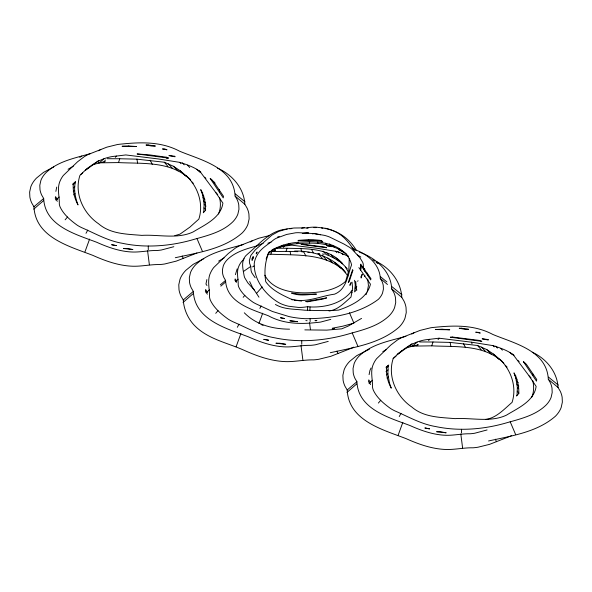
<?xml version="1.0" encoding="UTF-8"?>
<svg xmlns="http://www.w3.org/2000/svg" width="592" height="592" viewBox="0 0 592 592"><rect width="100%" height="100%" fill="white"/><g stroke="black" fill="none" stroke-linecap="round" stroke-linejoin="round"><path stroke-width="0.89" d="M253.161 258.09L253.161 256.536L252.051 260.354L253.161 258.09L251.667 258.963M349.273 258.408L348.836 270.315L345.587 281.429C334.487 291.153 318.681 292.722 304.525 292.862C290.11 292.811 271.928 289.222 264.816 275.221M360.595 270.107L360.839 264.113L361.002 269.175M75.45 181.788L73.253 184.253C72.794 191.438 74.555 198.638 78.018 204.921C75.273 197.639 73.512 189.433 75.45 181.788L72.786 183.986M204.136 204.122L203.826 211.522L203.308 212.75L205.505 210.286C205.964 203.108 204.21 195.908 200.74 189.625L202.568 194.805L204.136 204.122L206.001 206.171M387.864 373.67L388.174 366.27L388.692 365.042L386.495 367.506C386.036 374.684 387.79 381.884 391.26 388.174L389.432 382.987L387.864 373.67L386.517 374.928M517.371 387.375L517.06 394.775L516.55 396.004L518.747 393.539C519.206 386.361 517.445 379.161 513.982 372.871L515.802 378.059L517.371 387.375L518.614 388.744M309.89 310.437L310.06 306.952C325.681 307.588 342.383 303.489 352.21 290.376M310.06 306.952L307.722 306.678L304.103 307.196A35.52 23.613 8.9 0 1 298.316 307.411L288.385 306.197A29.903 19.876 8.9 0 1 280.127 303.393C265.986 295.8 253.605 280.053 254.257 263.366A48.699 32.368 8.9 0 1 256.972 255.374C260.613 248.388 267.791 244.859 273.526 239.967A26.862 17.856 8.9 0 1 276.198 238.28L286.595 234.462L295.697 232.774A24.894 16.546 8.9 0 1 298.768 232.7L314.285 233.611L324.668 235.409A34.306 22.807 8.9 0 1 329.507 236.985L344.122 244.126L349.709 247.449A29.445 19.573 8.9 0 1 352.092 249.343L359.899 257.712L362.689 262.3A22.444 14.918 8.9 0 1 363.259 264.187L363.532 268.139L364.665 271.106M307.455 310.149L307.722 306.678M196.921 253.021L176.372 261.094L164.761 263.973A40.064 23.132 0 0 1 159.862 264.55C150.065 264.335 140.504 266.822 130.699 266.134C117.445 265.297 104.799 260.717 92.774 255.344C69.086 246.242 35.416 237.399 33.944 206.734L31.739 202.982A63.403 36.608 0 0 1 29.859 196.973L29.637 192.067L30.843 186.665A53.384 30.821 0 0 1 36.452 178.111L43.482 172.398L53.746 166.922M173.833 246.709L161.409 249.994A36.053 20.816 0 0 1 157.006 250.512C148.192 250.32 139.579 252.562 130.758 251.94C118.829 251.186 107.448 247.071 96.622 242.232C75.443 234.195 44.896 225.9 43.682 198.483L41.699 195.108A57.061 32.945 0 0 1 40.004 189.699L39.805 185.281L40.885 180.419A48.048 27.743 0 0 1 45.939 172.723C57.964 161.15 74.977 158.123 90.435 153.587M353.713 347.141A54.471 31.45 0 0 1 352.159 347.926L330.861 356.295L318.822 359.277A41.521 23.969 0 0 1 313.745 359.877C303.6 359.655 293.684 362.237 283.524 361.52C269.789 360.646 256.684 355.91 244.215 350.338C227.21 342.687 207.466 339.127 194.087 325.06C187.805 318.341 183.786 309.009 183.254 299.959L180.967 296.074A65.712 37.94 0 0 1 179.021 289.843L178.784 284.759L180.035 279.165A55.33 31.946 0 0 1 185.858 270.292L193.14 264.372L203.774 258.697M328.227 341.384L315.358 344.796A37.37 21.571 0 0 1 310.785 345.336C301.654 345.129 292.729 347.452 283.59 346.816C271.225 346.031 259.429 341.762 248.211 336.752C226.262 328.419 194.598 319.821 193.34 291.412L191.29 287.904A59.141 34.144 0 0 1 189.529 282.31L189.322 277.722L190.446 272.69A49.795 28.749 0 0 1 195.686 264.713C208.584 252.392 226.817 249.276 243.364 244.496M330.78 319.377L320.738 322.033A29.149 16.828 0 0 1 317.171 322.455C300.588 324.349 283.457 324.046 268.361 315.758C251.245 309.261 226.544 302.556 225.567 280.393L223.961 277.663A46.132 26.633 0 0 1 222.592 273.297L222.429 269.723L223.31 265.793A38.843 22.422 0 0 1 227.395 259.57C235.572 251.63 246.997 248.603 257.683 245.702M235.083 196.056C233.722 167.373 201.295 160.225 179.657 151.226C161.468 141.54 141.51 142.05 121.76 144.026A36.053 20.816 0 0 0 117.349 144.552L106.9 147.142L88.4 154.401A47.308 27.313 0 0 0 84.338 156.628L77.508 161.831L63.337 175.461A55.115 31.82 0 0 0 60.547 179.968C56.558 187.62 59.57 196.056 59.318 204.159A39.997 23.088 0 0 0 60.118 207.03C63.758 214.674 70.566 220.394 77.323 225.263A43.149 24.916 0 0 0 81.911 227.757C95.149 233.47 107.825 240.848 122.278 243.282A78.233 45.17 0 0 0 142.013 245.843C158.745 246.686 175.558 244.555 191.667 240.056C206.038 235.875 221.726 232.612 232.819 221.822A48.048 27.743 0 0 0 237.873 214.119L238.961 209.265L238.761 204.839A57.061 32.945 0 0 0 237.066 199.437L235.083 196.056L244.814 204.233L247.019 207.984A63.403 36.608 0 0 1 248.906 213.993L249.128 218.899L247.922 224.301A53.384 30.821 0 0 1 242.306 232.856C223.946 248.973 198.416 252.606 175.306 257.72M244.814 204.233C244.119 188.189 232.027 174.455 217.575 168.18M511.666 435.512A52.562 30.347 0 0 1 510.163 436.274L489.606 444.34L477.996 447.219A40.064 23.132 0 0 1 473.097 447.804C463.307 447.582 453.738 450.075 443.941 449.387C430.68 448.544 418.033 443.97 406.008 438.598C382.321 429.496 348.658 420.653 347.186 389.987L344.981 386.236A63.403 36.608 0 0 1 343.094 380.227L342.872 375.313L344.078 369.919A53.384 30.821 0 0 1 349.694 361.364L356.724 355.651L369.423 349.199M487.075 429.955L474.651 433.248A36.053 20.816 0 0 1 470.24 433.766C461.427 433.573 452.821 435.816 444 435.194C432.071 434.439 420.683 430.317 409.864 425.485C388.685 417.449 358.13 409.146 356.917 381.736L354.934 378.355A57.061 32.945 0 0 1 353.239 372.953L353.039 368.535L354.127 363.673A48.048 27.743 0 0 1 359.181 355.97C371.835 343.93 389.721 340.94 405.942 336.286M244.163 258.785L241.455 261.782A44.555 25.722 0 0 0 239.198 265.431C235.971 271.61 238.413 278.432 238.206 284.981A32.331 18.663 0 0 0 238.857 287.298C241.788 293.484 247.286 298.116 252.762 302.038A34.884 20.143 0 0 0 256.469 304.059L272.424 311.481L289.103 316.602A63.24 36.512 0 0 0 305.058 318.681C329.825 318.807 358.338 314.485 378.458 299.256A38.843 22.422 0 0 0 382.543 293.033L383.424 289.103L383.261 285.536A46.132 26.633 0 0 0 381.892 281.163L380.286 278.432C379.753 264.21 367.158 253.79 354.423 249.506M269.693 235.512L258.859 238.199L239.693 245.724A49.025 28.305 0 0 0 235.483 248.033L228.401 253.428L213.712 267.547A57.121 32.974 0 0 0 210.819 272.224C206.689 280.149 209.812 288.896 209.546 297.288A41.447 23.932 0 0 0 210.382 300.262C214.149 308.188 221.208 314.123 228.209 319.162A44.718 25.819 0 0 0 232.959 321.752C246.679 327.665 259.821 335.316 274.799 337.832A81.082 46.812 0 0 0 295.253 340.489C312.591 341.362 330.018 339.157 346.712 334.495C361.601 330.166 377.859 326.777 389.358 315.595A49.795 28.749 0 0 0 394.598 307.618L395.722 302.579L395.515 297.998A59.141 34.144 0 0 0 393.761 292.396L391.704 288.896C391.023 271.04 375.469 257.698 359.44 252.177M330.292 352.714C354.06 347.393 380.323 343.641 399.193 327.036A55.33 31.946 0 0 0 405.009 318.163L406.26 312.569L406.031 307.477A65.712 37.94 0 0 0 404.077 301.254L401.79 297.369C401.058 282.044 390.35 268.206 376.579 261.634M548.318 379.309C546.956 350.619 514.537 343.478 492.892 334.48C474.71 324.793 454.752 325.304 434.994 327.28A36.053 20.816 0 0 0 430.591 327.798L420.135 330.388L401.642 337.655A47.308 27.313 0 0 0 397.58 339.875L390.75 345.084L376.571 358.715A55.115 31.82 0 0 0 373.789 363.222C369.793 370.866 372.812 379.309 372.56 387.405A39.997 23.088 0 0 0 373.36 390.276C376.986 397.935 383.794 403.655 390.565 408.517A43.149 24.916 0 0 0 395.145 411.011C408.384 416.724 421.06 424.101 435.52 426.529A78.233 45.17 0 0 0 455.255 429.096C471.979 429.94 488.8 427.809 504.909 423.302C519.273 419.129 534.961 415.865 546.061 405.076A48.048 27.743 0 0 0 551.115 397.373L552.195 392.511L551.996 388.093A57.061 32.945 0 0 0 550.301 382.691L548.318 379.309L558.056 387.486L560.261 391.238A63.403 36.608 0 0 1 562.141 397.247L562.363 402.153L561.157 407.555A53.384 30.821 0 0 1 555.548 416.109C537.188 432.227 511.651 435.86 488.541 440.973M558.056 387.486C557.353 372.079 546.164 358.5 532.275 352.218M55.863 191.386L56.721 187.079M206.86 279.587L205.964 284.056L206.941 285.507M235.409 274.658L237.163 268.909M369.097 374.64L369.963 370.333L371.051 367.995M364.531 276.553L364.827 275.25M271.587 250.483C283.161 244.452 296.481 243.201 309.335 243.142L309.779 241.684C325.874 241.477 347.467 246.864 351.574 264.868C347.6 275.384 346.586 289.266 334.643 294.15C320.094 296.044 305.043 303.866 290.48 298.871C281.481 294.727 271.476 289.939 265.734 281.659C264.195 272.135 264.883 262.056 268.709 253.117C279.816 243.393 295.615 241.825 309.779 241.684M266.119 259.126L266.962 256.491M367.24 292.019L368.431 285.566L367.721 279.017M98.257 162.844L118.489 162.585L119.769 158.752L136.959 159.159L164.302 162.238L173.426 166.271L180.264 170.829L190.217 179.376M268.146 254.197L270.87 254.205L271.935 251.023M269.427 251.6L286.04 251.378L287.076 248.27C306.197 248.773 328.36 247.582 342.287 263.322M410.611 346.15L431.731 345.839L433.011 341.998L450.201 342.413L477.537 345.484L486.661 349.517L493.506 354.083L502.231 361.483M84.959 251.852L89.599 239.087M236.127 346.712L240.929 333.488M258.933 323.535L262.685 313.212M398.201 435.098L402.834 422.34M267.295 255.7L268.294 253.332M218.455 214.001C220.809 208.865 220.831 202.945 219.543 197.521M531.697 397.254C534.043 392.111 534.073 386.199 532.785 380.774M308.099 240.922L308.661 239.686L315.122 239.878L320.102 240.315L322.744 241.455L313.508 240.33L297.983 240.426L308.661 239.686M86.003 233.307L87.771 230.118M237.318 327.287L239.035 324.194M259.866 308.38L261.205 305.96M399.237 416.553L401.006 413.364M438.065 339.638L439.027 338.195L471.543 342.198L493.151 345.647C500.329 347.918 508.062 350.582 514.041 355.311M103.593 162.534L105.435 159.981M273.992 251.334L275.339 249.476M416.827 345.787L417.752 344.507M357.612 281.304L358.056 280.704M65.127 219.81L67.503 217.005M215.725 313.331L218.026 310.608M243.164 297.325L244.822 295.371M378.369 403.063L380.737 400.259M254.353 290.073L247.819 282.835L244.718 277.737A24.938 16.576 8.9 0 1 244.089 275.643C242.846 268.161 240.285 259.688 247.626 254.057C259.562 243.904 270.241 230.11 287.216 229.06M255.152 277.722L251.903 272.934A22.555 14.992 8.9 0 1 251.045 270.359L250.771 266.407L249.639 263.44L249.343 260.635L250.808 255.5L255.278 249.876L271.876 235.135L278.706 231.405L287.697 228.786L293.995 228.009L306.582 227.868L310.201 227.35A35.52 23.613 8.9 0 1 315.98 227.136L325.918 228.349A29.903 19.876 8.9 0 1 334.177 231.154C343.397 235.076 349.546 243.223 354.734 251.437M258.963 297.191L256.499 293.41L262.226 286.928M115.329 157.317L116.476 156.073L125.793 154.941L158.308 158.952L179.916 162.393C187.087 164.665 194.82 167.329 200.806 172.057M283.294 247.315L284.412 246.109L291.937 245.199L318.23 248.433L337.78 251.652L348.451 256.395M428.564 340.563L429.711 339.32L439.027 338.195M73.793 194.864L75.036 193.651M387.035 378.118L388.271 376.904M73.282 191.675L74.629 190.417M296.977 243.578L298.649 242.076M116.476 156.073C101.839 157.021 89.814 165.161 79.92 175.439C74.007 193.48 83.28 213.394 98.494 223.709C110.497 234.166 126.836 234.092 141.799 235.379C158.7 234.343 177.252 239.405 193.162 231.923C204.521 224.923 220.823 218.1 222.903 203.152L215.851 192.644L199.519 170.866M429.711 339.32C415.081 340.274 403.056 348.414 393.155 358.685C387.249 376.734 396.514 396.647 411.736 406.963C423.731 417.419 440.078 417.338 455.041 418.633C471.935 417.597 490.494 422.658 506.404 415.177C517.763 408.177 534.058 401.354 536.137 386.406L529.093 375.898L512.761 354.12M73.438 187.819L74.784 186.635M386.006 371.665L388.026 369.882M33.737 209.161L43.497 200.666M183.039 302.475L193.155 293.669M220.816 286.165L225.419 282.155M346.979 392.415L356.732 383.919M33.944 206.734L43.682 198.483M183.254 299.959L193.34 291.412M220.32 284.841L225.567 280.393M347.186 389.987L356.917 381.736M55.715 199.978L59.215 197.018M206.053 292.751L209.442 289.895M235.483 281.444L238.125 279.209M368.957 383.231L372.457 380.271M85.315 170.311L93.381 164.613L99.116 162.918L103.948 158.878M268.827 252.103L270.374 251.644L273.63 248.921M355.644 287.653L356.791 286.691M397.084 354.601L406.615 347.867L412.35 346.172L417.19 342.132M72.927 184.697L74.94 183.017M386.162 367.95L388.174 366.27M386.021 367.24L388.026 365.59M80.571 174.603L82.725 172.916M93.381 164.613L98.79 160.402M393.088 358.412L395.967 356.169M406.615 347.867L412.025 343.656M85.27 170.17L88.889 167.395M397.787 353.972L402.123 350.649M243.786 271.254L250.771 266.407M79.757 157.383L81.822 156.059M252.592 266.881L254.064 265.956M287.253 245.021L289.895 243.371M68.08 169.275L73.319 166.182M218.626 261.139L224.057 257.934M382.817 351.641L386.561 349.435M98.561 150.79L100.781 149.51M250.216 241.98L252.525 240.648M411.795 334.043L414.023 332.756M361.557 318.392L348.259 326.066L341.739 328.841L326.74 330.121L304.828 329.885M279.964 246.938L283.339 245.095M268.835 252.466L270.44 251.615M273.911 249.328L277.892 247.249M271.506 250.468L273.016 249.683M304.244 227.594L301.624 228.209M257.572 245.591L263.174 243.312M277.589 237.029L279.261 236.474M267.85 243.208L271.018 242.195M174.81 235.668L179.975 234.143L189.877 227.143L198.845 219.107C203.84 203.796 197.913 186.791 186.532 175.928M332.297 329.041L334.591 328.36M99.116 162.918L105.206 161.557M275.968 247.996L284.412 246.109M270.374 251.644L275.569 250.483M329.041 311.015C338.054 309.875 344.463 302.704 350.989 297.066L352.603 288.126L352.025 282.132M412.35 346.172L418.44 344.81M485.366 419.521C496.333 418.033 504.095 409.198 512.08 402.36C517.082 387.05 511.155 370.044 499.774 359.181M302.268 233.537L306.819 232.723L308.573 232.974L304.947 233.611M312.472 233.899L314.204 233.596L320.487 234.787M332.26 328.234L342.768 326.199L353.898 323.151L349.458 312.731M306.826 228.246L308.173 228.046M289.555 228.778L291.819 228.586M315.099 320.709L316.905 320.627L315.166 320.568M107.256 158.708L119.769 158.752M277.137 248.24L287.076 248.27M419.602 341.954L433.011 341.998M118.489 162.585C143.027 163.843 171.673 160.92 190.58 179.975M286.04 251.378L297.85 251.659M270.87 254.205C296.392 255.485 326.17 252.51 345.78 272.387M431.731 345.839C456.269 347.097 484.915 344.174 503.822 363.229M309.335 243.142C322.832 242.898 336.197 245.954 346.964 254.412M301.668 301.054L294.098 300.129M294.587 251.052C313.05 250.719 331.254 256.506 343.937 270.418M303.304 251.903L301.483 251.748L300.973 248.61M307.87 252.296L309.697 252.458M289.547 329.174C272.979 329.063 256.255 325.008 244.304 312.798M166.271 157.198L148.851 154.808L137.078 153.964L168.594 158.101L166.271 157.198L167.107 158.745M317.882 253.391L319.695 253.642M322.411 254.012L324.224 254.257M321.5 227.972L322.921 228.172M305.864 320.531L307.115 320.738M325.082 228.519L326.547 228.815M291.456 299.596L292.759 299.87M260.976 324.446L263.077 325.393M330.373 256.321L334.228 258.127L339.608 261.716M275.406 304.473C284.293 309.72 294.979 308.972 304.88 310.223C316.143 310.452 327.428 311.015 338.668 310.067C351.211 305.827 367.321 298.331 370.444 284.167L358.885 267.584M339.046 249.876L344.648 252.865M357.353 254.945L360.817 257.039M352.077 247.619L356.347 250.379C351.7 242.498 344.81 235.905 336.456 232.079A33.226 22.089 8.9 0 0 327.287 228.963M372.76 259.718L374.766 261.161M363.532 268.139L364.916 269.234M347.326 255.411L348.57 256.41M338.18 248.359L340.896 250.564M548.503 377.126L558.263 385.059M380.434 276.671L386.887 281.918M391.897 286.632L402.005 294.853M342.487 263.943L335.975 258.038M235.268 193.88L245.021 201.805M376.016 262.123L377.74 263.558M380.286 278.432L387.501 284.493M391.704 288.896L401.79 297.369M523.395 361.668L526.917 365.057L536.729 379.516L536.485 381.152L523.395 361.668L525.925 363.925M210.789 178.984L212.691 180.678M213.682 181.803L223.487 196.263L223.243 197.898L210.153 178.414L215.022 183.002M332.253 245.295L334.317 247.153M509.964 352.499L512.391 354.808M196.722 169.253L199.763 172.139M493.506 354.083L498.945 359.263M505.25 365.316L507.092 367.07M341.044 262.16L347.289 268.849M334.894 262.752L340.533 268.117M180.264 170.829L185.703 176.009M192.015 182.062L193.236 183.231M517.889 360.424L519.154 361.645M204.647 177.178L205.92 178.392M514.677 374.891L515.98 376.135M361.845 265.815L370.918 278.595L370.718 279.92L361.15 265.675M201.443 191.638L202.738 192.881M329.559 243.897L331.313 245.599M515.802 378.059L517.023 379.265M202.568 194.805L203.781 196.011M486.661 349.517L491.345 354.194M330.447 254.353L334.228 258.127M327.805 258.023L332.652 262.863M173.426 166.271L178.103 170.94M516.313 380.723L518.155 382.595M203.071 197.469L204.913 199.349M529.093 375.898L530.994 377.844M215.851 192.644L217.752 194.598M516.964 384.141L518.821 386.11M203.729 200.895L205.587 202.856M500.728 348.399L502.393 350.175M341.813 253.443L343.012 254.723M187.486 165.146L189.714 167.514M481.511 347.112L485.618 351.515M326.281 252.399L329.596 255.966L326.037 254.508L323.069 251.089M322.462 255.522L326.717 260.088M168.269 163.858L172.376 168.261M341.392 268.035L347.992 275.931M495.733 346.179L497.406 348.103M477.537 345.484L481.207 349.709M517.216 391.164L518.947 393.155M337.78 251.652L338.831 252.865M355.141 288.015L356.924 290.065M318.348 253.842L322.152 258.223M182.499 162.926L184.164 164.85M203.974 207.91L205.705 209.901M164.302 162.238L167.965 166.463M493.151 345.647L494.179 346.912M335.694 251.223L336.855 252.658M179.916 162.393L180.945 163.666M325.334 243.238L326.629 244.873M256.499 293.41L252.444 287.327L249.661 281.526M370.577 384.578L368.513 381.529L368.757 379.894L370.77 382.891M236.423 282.421L234.935 280.231L235.135 278.906L236.645 281.156M207.385 294.194L205.357 291.197L205.609 289.503L207.622 292.492M57.335 201.324L55.271 198.283L55.515 196.64L57.528 199.637M321.204 240.618L322.033 241.965M345.469 267.118L348.547 272.261M351.123 291.234L352.048 292.781M463.418 343.56L465.519 347.563M311.658 249.528L313.353 252.769M303.711 251.844L305.886 255.996M150.176 160.306L152.277 164.317M510.178 421.741L515.676 434.624M352.173 332.867L357.871 346.224M196.944 238.487L202.442 251.378M495.43 439.197L496.407 441.713M336.952 351.115L337.899 353.565M182.195 255.944L183.165 258.46M471.543 342.198L472.031 343.819M317.712 242.061L318.156 243.564M354.549 280.268L355.267 284.952L354.601 291.923L356.377 289.932L355.718 281.304M450.201 342.413L450.83 346.298M290.147 251.459L290.672 254.678M136.959 159.159L137.588 163.044M532.682 373.641L532.867 375.372M460.813 434.01L462.618 448.07M309.549 322.647L310.452 329.648M301.017 345.587L302.889 360.158M147.571 250.756L149.384 264.816M367.795 275.25L367.647 273.852A32.331 18.663 0 0 0 367.499 273.104M219.632 192.119L219.44 190.387A39.997 23.088 0 0 0 219.255 189.47M461.508 429.289L461.531 432.944M310.112 318.829L310.127 321.604M301.735 340.689L301.757 344.248M148.266 246.035L148.289 249.691M366.655 293.403A44.555 25.722 0 0 1 365.974 294.69M313.878 227.617A39.464 26.233 8.9 0 1 316.246 227.617M361.142 276.457L361.135 278.011L362.252 274.192L361.142 276.457M256.425 252.843L256.247 253.842L257.143 252.029L256.425 252.843M352.832 270.596L349.221 281.533L348.266 282.421L352.64 269.663L352.832 270.596M350.982 282.791L350.22 285.152L349.694 285.248L350.982 282.791M326.569 297.894L322.951 299.056L307.485 301.824L305.731 301.572L326.569 297.894M316.32 294.12C308.232 294.52 299.219 296.274 291.56 293.092L300.795 294.217L316.32 294.12M302.838 244.267L301.069 244.407L326.54 247.745L324.668 247.019L302.838 244.267M452.51 337.04L450.32 337.218L481.829 341.347L479.513 340.452L452.51 337.04M128.79 145.98L122.085 146.283L136.515 146.535L128.79 145.98M442.024 329.233L435.327 329.537L449.757 329.788L442.024 329.233M148.2 144.973L145.98 145.003L151.648 146.046L155.385 146.054L148.2 144.973M132.778 249.535L123.373 248.485L127.117 248.492L132.778 249.535M297.591 321.663L289.984 320.812L297.591 321.663M461.442 328.227L459.222 328.257L464.883 329.3L468.627 329.307L461.442 328.227M285.684 344.322L275.931 343.227L279.809 343.242L285.684 344.322M446.02 432.789L436.615 431.738L440.352 431.746L446.02 432.789M164.909 149.117L162.474 148.94L167.003 149.791L164.909 149.117M116.284 245.599L111.755 244.755L116.284 245.599M284.256 318.481L280.593 317.793L284.256 318.481M478.151 332.364L475.716 332.193L480.245 333.044L478.151 332.364M268.59 340.237L263.891 339.364L268.59 340.237M429.526 428.852L424.997 428.001L429.526 428.852M174.751 156.281L168.927 155.563L175.084 156.769L174.751 156.281M331.52 246.279L326.814 245.695L331.786 246.672L331.52 246.279M487.993 339.527L482.169 338.816L488.326 340.023L487.993 339.527"/></g></svg>
